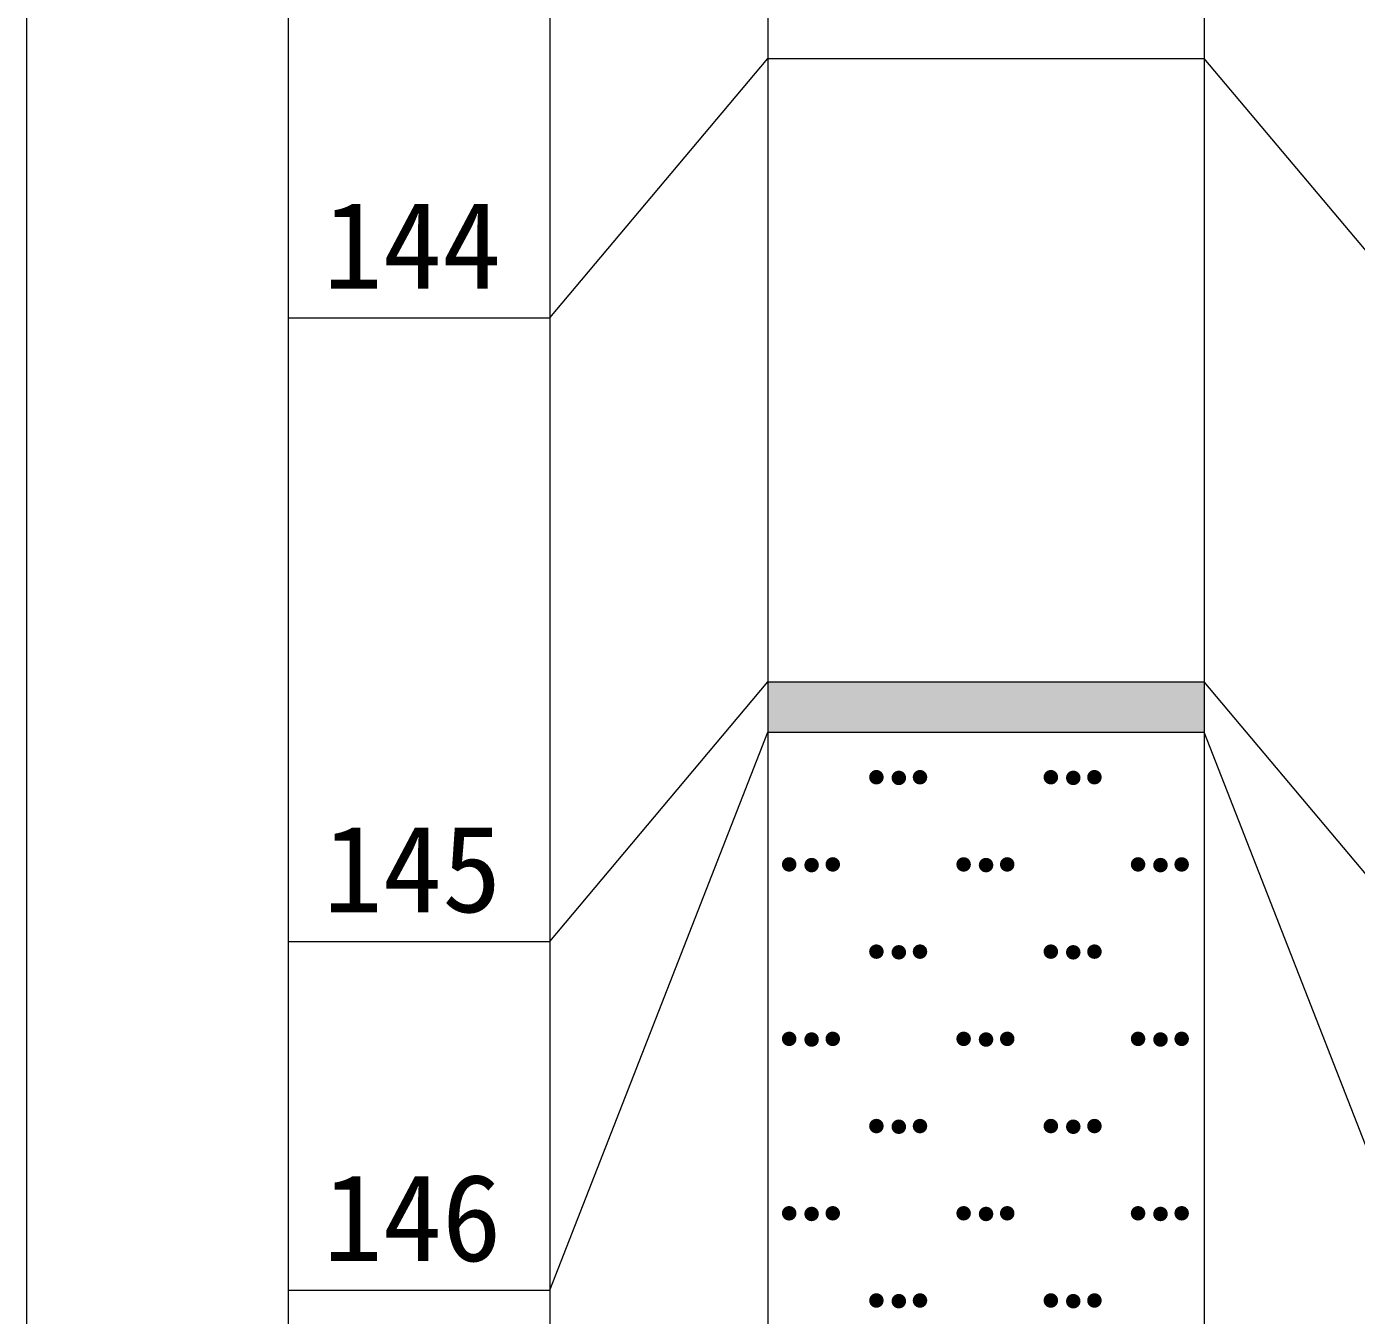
# Model space of a CAD drawing. Header units: inches. Extents: x -27 to 109, y -598 to 26.
# Drawn here: x 14.68 to 20.78, y -511.88 to -505.97 of the extents above; entities that cross this region are included whole.
import ezdxf

# ---------------------------------------------------------------- set-up
doc = ezdxf.new("R2010")
doc.units = ezdxf.units.IN
doc.header["$MEASUREMENT"] = 0
doc.layers.get('0').update_dxf_attribs({"lineweight": 0})
doc.styles.add('宋体', font='')
doc.styles.get('宋体').set_extended_font_data('宋体')

# ---------------------------------------------------------------- blocks, each defined once
blk = doc.blocks.new('lr_block_120')
at = {"true_color": 0x000000}
for points in [[(18.611, -509.4194), (18.6122, -509.4107), (18.611, -509.402), (18.6078, -509.394), (18.6025, -509.3871), (18.5955, -509.3817), (18.5875, -509.3785), (18.5789, -509.3773), (18.5702, -509.3785), (18.5622, -509.3817), (18.5553, -509.3871), (18.5499, -509.394), (18.5467, -509.402), (18.5455, -509.4107), (18.5467, -509.4194), (18.5499, -509.4273), (18.5553, -509.4343), (18.5622, -509.4396), (18.5702, -509.4428), (18.5789, -509.444), (18.5875, -509.4428), (18.5955, -509.4396), (18.6025, -509.4343), (18.6078, -509.4273)], [(18.7138, -509.4224), (18.715, -509.4137), (18.7138, -509.4051), (18.7106, -509.3971), (18.7053, -509.3901), (18.6983, -509.3848), (18.6903, -509.3816), (18.6817, -509.3804), (18.673, -509.3816), (18.665, -509.3848), (18.6581, -509.3901), (18.6527, -509.3971), (18.6495, -509.4051), (18.6483, -509.4137), (18.6495, -509.4224), (18.6527, -509.4304), (18.6581, -509.4373), (18.665, -509.4427), (18.673, -509.4459), (18.6817, -509.4471), (18.6903, -509.4459), (18.6983, -509.4427), (18.7053, -509.4373), (18.7106, -509.4304)], [(18.8109, -509.4194), (18.8121, -509.4107), (18.8109, -509.402), (18.8077, -509.394), (18.8023, -509.3871), (18.7954, -509.3817), (18.7874, -509.3785), (18.7787, -509.3773), (18.7701, -509.3785), (18.7621, -509.3817), (18.7551, -509.3871), (18.7498, -509.394), (18.7466, -509.402), (18.7454, -509.4107), (18.7466, -509.4194), (18.7498, -509.4273), (18.7551, -509.4343), (18.7621, -509.4396), (18.7701, -509.4428), (18.7787, -509.444), (18.7874, -509.4428), (18.7954, -509.4396), (18.8023, -509.4343), (18.8077, -509.4273)], [(19.411, -509.4194), (19.4122, -509.4107), (19.411, -509.402), (19.4078, -509.394), (19.4025, -509.3871), (19.3955, -509.3817), (19.3875, -509.3785), (19.3789, -509.3773), (19.3702, -509.3785), (19.3622, -509.3817), (19.3553, -509.3871), (19.3499, -509.394), (19.3467, -509.402), (19.3455, -509.4107), (19.3467, -509.4194), (19.3499, -509.4273), (19.3553, -509.4343), (19.3622, -509.4396), (19.3702, -509.4428), (19.3789, -509.444), (19.3875, -509.4428), (19.3955, -509.4396), (19.4025, -509.4343), (19.4078, -509.4273)], [(19.5138, -509.4224), (19.515, -509.4137), (19.5138, -509.4051), (19.5106, -509.3971), (19.5053, -509.3901), (19.4983, -509.3848), (19.4903, -509.3816), (19.4817, -509.3804), (19.473, -509.3816), (19.465, -509.3848), (19.4581, -509.3901), (19.4527, -509.3971), (19.4495, -509.4051), (19.4483, -509.4137), (19.4495, -509.4224), (19.4527, -509.4304), (19.4581, -509.4373), (19.465, -509.4427), (19.473, -509.4459), (19.4817, -509.4471), (19.4903, -509.4459), (19.4983, -509.4427), (19.5053, -509.4373), (19.5106, -509.4304)], [(19.6109, -509.4194), (19.6121, -509.4107), (19.6109, -509.402), (19.6077, -509.394), (19.6023, -509.3871), (19.5954, -509.3817), (19.5874, -509.3785), (19.5787, -509.3773), (19.5701, -509.3785), (19.5621, -509.3817), (19.5551, -509.3871), (19.5498, -509.394), (19.5466, -509.402), (19.5454, -509.4107), (19.5466, -509.4194), (19.5498, -509.4273), (19.5551, -509.4343), (19.5621, -509.4396), (19.5701, -509.4428), (19.5787, -509.444), (19.5874, -509.4428), (19.5954, -509.4396), (19.6023, -509.4343), (19.6077, -509.4273)], [(18.211, -509.8193), (18.2122, -509.8107), (18.211, -509.802), (18.2078, -509.794), (18.2025, -509.7871), (18.1955, -509.7817), (18.1875, -509.7785), (18.1789, -509.7773), (18.1702, -509.7785), (18.1622, -509.7817), (18.1553, -509.7871), (18.1499, -509.794), (18.1467, -509.802), (18.1455, -509.8107), (18.1467, -509.8193), (18.1499, -509.8273), (18.1553, -509.8343), (18.1622, -509.8396), (18.1702, -509.8428), (18.1789, -509.844), (18.1875, -509.8428), (18.1955, -509.8396), (18.2025, -509.8343), (18.2078, -509.8273)], [(18.3138, -509.8224), (18.315, -509.8137), (18.3138, -509.8051), (18.3106, -509.7971), (18.3053, -509.7901), (18.2983, -509.7848), (18.2903, -509.7816), (18.2817, -509.7804), (18.273, -509.7816), (18.265, -509.7848), (18.2581, -509.7901), (18.2527, -509.7971), (18.2495, -509.8051), (18.2483, -509.8137), (18.2495, -509.8224), (18.2527, -509.8304), (18.2581, -509.8373), (18.265, -509.8427), (18.273, -509.8459), (18.2817, -509.8471), (18.2903, -509.8459), (18.2983, -509.8427), (18.3053, -509.8373), (18.3106, -509.8304)], [(18.4109, -509.8193), (18.4121, -509.8107), (18.4109, -509.802), (18.4077, -509.794), (18.4023, -509.7871), (18.3954, -509.7817), (18.3874, -509.7785), (18.3787, -509.7773), (18.3701, -509.7785), (18.3621, -509.7817), (18.3551, -509.7871), (18.3498, -509.794), (18.3466, -509.802), (18.3454, -509.8107), (18.3466, -509.8193), (18.3498, -509.8273), (18.3551, -509.8343), (18.3621, -509.8396), (18.3701, -509.8428), (18.3787, -509.844), (18.3874, -509.8428), (18.3954, -509.8396), (18.4023, -509.8343), (18.4077, -509.8273)], [(19.011, -509.8193), (19.0122, -509.8107), (19.011, -509.802), (19.0078, -509.794), (19.0025, -509.7871), (18.9955, -509.7817), (18.9875, -509.7785), (18.9789, -509.7773), (18.9702, -509.7785), (18.9622, -509.7817), (18.9553, -509.7871), (18.9499, -509.794), (18.9467, -509.802), (18.9455, -509.8107), (18.9467, -509.8193), (18.9499, -509.8273), (18.9553, -509.8343), (18.9622, -509.8396), (18.9702, -509.8428), (18.9789, -509.844), (18.9875, -509.8428), (18.9955, -509.8396), (19.0025, -509.8343), (19.0078, -509.8273)], [(19.1138, -509.8224), (19.115, -509.8137), (19.1138, -509.8051), (19.1106, -509.7971), (19.1053, -509.7901), (19.0983, -509.7848), (19.0903, -509.7816), (19.0817, -509.7804), (19.073, -509.7816), (19.065, -509.7848), (19.0581, -509.7901), (19.0527, -509.7971), (19.0495, -509.8051), (19.0483, -509.8137), (19.0495, -509.8224), (19.0527, -509.8304), (19.0581, -509.8373), (19.065, -509.8427), (19.073, -509.8459), (19.0817, -509.8471), (19.0903, -509.8459), (19.0983, -509.8427), (19.1053, -509.8373), (19.1106, -509.8304)], [(19.2109, -509.8193), (19.2121, -509.8107), (19.2109, -509.802), (19.2077, -509.794), (19.2023, -509.7871), (19.1954, -509.7817), (19.1874, -509.7785), (19.1787, -509.7773), (19.1701, -509.7785), (19.1621, -509.7817), (19.1551, -509.7871), (19.1498, -509.794), (19.1466, -509.802), (19.1454, -509.8107), (19.1466, -509.8193), (19.1498, -509.8273), (19.1551, -509.8343), (19.1621, -509.8396), (19.1701, -509.8428), (19.1787, -509.844), (19.1874, -509.8428), (19.1954, -509.8396), (19.2023, -509.8343), (19.2077, -509.8273)], [(19.811, -509.8193), (19.8122, -509.8107), (19.811, -509.802), (19.8078, -509.794), (19.8025, -509.7871), (19.7955, -509.7817), (19.7875, -509.7785), (19.7789, -509.7773), (19.7702, -509.7785), (19.7622, -509.7817), (19.7553, -509.7871), (19.7499, -509.794), (19.7467, -509.802), (19.7455, -509.8107), (19.7467, -509.8193), (19.7499, -509.8273), (19.7553, -509.8343), (19.7622, -509.8396), (19.7702, -509.8428), (19.7789, -509.844), (19.7875, -509.8428), (19.7955, -509.8396), (19.8025, -509.8343), (19.8078, -509.8273)], [(19.9138, -509.8224), (19.915, -509.8137), (19.9138, -509.8051), (19.9106, -509.7971), (19.9053, -509.7901), (19.8983, -509.7848), (19.8903, -509.7816), (19.8817, -509.7804), (19.873, -509.7816), (19.865, -509.7848), (19.8581, -509.7901), (19.8527, -509.7971), (19.8495, -509.8051), (19.8483, -509.8137), (19.8495, -509.8224), (19.8527, -509.8304), (19.8581, -509.8373), (19.865, -509.8427), (19.873, -509.8459), (19.8817, -509.8471), (19.8903, -509.8459), (19.8983, -509.8427), (19.9053, -509.8373), (19.9106, -509.8304)], [(20.0109, -509.8193), (20.0121, -509.8107), (20.0109, -509.802), (20.0077, -509.794), (20.0023, -509.7871), (19.9954, -509.7817), (19.9874, -509.7785), (19.9787, -509.7773), (19.9701, -509.7785), (19.9621, -509.7817), (19.9551, -509.7871), (19.9498, -509.794), (19.9466, -509.802), (19.9454, -509.8107), (19.9466, -509.8193), (19.9498, -509.8273), (19.9551, -509.8343), (19.9621, -509.8396), (19.9701, -509.8428), (19.9787, -509.844), (19.9874, -509.8428), (19.9954, -509.8396), (20.0023, -509.8343), (20.0077, -509.8273)], [(18.611, -510.2194), (18.6122, -510.2107), (18.611, -510.202), (18.6078, -510.194), (18.6025, -510.1871), (18.5955, -510.1817), (18.5875, -510.1785), (18.5789, -510.1773), (18.5702, -510.1785), (18.5622, -510.1817), (18.5553, -510.1871), (18.5499, -510.194), (18.5467, -510.202), (18.5455, -510.2107), (18.5467, -510.2194), (18.5499, -510.2273), (18.5553, -510.2343), (18.5622, -510.2396), (18.5702, -510.2428), (18.5789, -510.244), (18.5875, -510.2428), (18.5955, -510.2396), (18.6025, -510.2343), (18.6078, -510.2273)], [(18.7138, -510.2224), (18.715, -510.2137), (18.7138, -510.2051), (18.7106, -510.1971), (18.7053, -510.1902), (18.6983, -510.1848), (18.6903, -510.1816), (18.6817, -510.1804), (18.673, -510.1816), (18.665, -510.1848), (18.6581, -510.1902), (18.6527, -510.1971), (18.6495, -510.2051), (18.6483, -510.2137), (18.6495, -510.2224), (18.6527, -510.2304), (18.6581, -510.2373), (18.665, -510.2427), (18.673, -510.2459), (18.6817, -510.2471), (18.6903, -510.2459), (18.6983, -510.2427), (18.7053, -510.2373), (18.7106, -510.2304)], [(18.8109, -510.2194), (18.8121, -510.2107), (18.8109, -510.202), (18.8077, -510.194), (18.8023, -510.1871), (18.7954, -510.1817), (18.7874, -510.1785), (18.7787, -510.1773), (18.7701, -510.1785), (18.7621, -510.1817), (18.7551, -510.1871), (18.7498, -510.194), (18.7466, -510.202), (18.7454, -510.2107), (18.7466, -510.2194), (18.7498, -510.2273), (18.7551, -510.2343), (18.7621, -510.2396), (18.7701, -510.2428), (18.7787, -510.244), (18.7874, -510.2428), (18.7954, -510.2396), (18.8023, -510.2343), (18.8077, -510.2273)], [(19.411, -510.2194), (19.4122, -510.2107), (19.411, -510.202), (19.4078, -510.194), (19.4025, -510.1871), (19.3955, -510.1817), (19.3875, -510.1785), (19.3789, -510.1773), (19.3702, -510.1785), (19.3622, -510.1817), (19.3553, -510.1871), (19.3499, -510.194), (19.3467, -510.202), (19.3455, -510.2107), (19.3467, -510.2194), (19.3499, -510.2273), (19.3553, -510.2343), (19.3622, -510.2396), (19.3702, -510.2428), (19.3789, -510.244), (19.3875, -510.2428), (19.3955, -510.2396), (19.4025, -510.2343), (19.4078, -510.2273)], [(19.5138, -510.2224), (19.515, -510.2137), (19.5138, -510.2051), (19.5106, -510.1971), (19.5053, -510.1902), (19.4983, -510.1848), (19.4903, -510.1816), (19.4817, -510.1804), (19.473, -510.1816), (19.465, -510.1848), (19.4581, -510.1902), (19.4527, -510.1971), (19.4495, -510.2051), (19.4483, -510.2137), (19.4495, -510.2224), (19.4527, -510.2304), (19.4581, -510.2373), (19.465, -510.2427), (19.473, -510.2459), (19.4817, -510.2471), (19.4903, -510.2459), (19.4983, -510.2427), (19.5053, -510.2373), (19.5106, -510.2304)], [(19.6109, -510.2194), (19.6121, -510.2107), (19.6109, -510.202), (19.6077, -510.194), (19.6023, -510.1871), (19.5954, -510.1817), (19.5874, -510.1785), (19.5787, -510.1773), (19.5701, -510.1785), (19.5621, -510.1817), (19.5551, -510.1871), (19.5498, -510.194), (19.5466, -510.202), (19.5454, -510.2107), (19.5466, -510.2194), (19.5498, -510.2273), (19.5551, -510.2343), (19.5621, -510.2396), (19.5701, -510.2428), (19.5787, -510.244), (19.5874, -510.2428), (19.5954, -510.2396), (19.6023, -510.2343), (19.6077, -510.2273)], [(18.211, -510.6193), (18.2122, -510.6107), (18.211, -510.602), (18.2078, -510.594), (18.2025, -510.5871), (18.1955, -510.5817), (18.1875, -510.5786), (18.1789, -510.5773), (18.1702, -510.5786), (18.1622, -510.5817), (18.1553, -510.5871), (18.1499, -510.594), (18.1467, -510.602), (18.1455, -510.6107), (18.1467, -510.6193), (18.1499, -510.6273), (18.1553, -510.6343), (18.1622, -510.6396), (18.1702, -510.6428), (18.1789, -510.644), (18.1875, -510.6428), (18.1955, -510.6396), (18.2025, -510.6343), (18.2078, -510.6273)], [(18.3138, -510.6224), (18.315, -510.6137), (18.3138, -510.6051), (18.3106, -510.5971), (18.3053, -510.5901), (18.2983, -510.5848), (18.2903, -510.5816), (18.2817, -510.5804), (18.273, -510.5816), (18.265, -510.5848), (18.2581, -510.5901), (18.2527, -510.5971), (18.2495, -510.6051), (18.2483, -510.6137), (18.2495, -510.6224), (18.2527, -510.6304), (18.2581, -510.6373), (18.265, -510.6427), (18.273, -510.6459), (18.2817, -510.6471), (18.2903, -510.6459), (18.2983, -510.6427), (18.3053, -510.6373), (18.3106, -510.6304)], [(18.4109, -510.6193), (18.4121, -510.6107), (18.4109, -510.602), (18.4077, -510.594), (18.4023, -510.5871), (18.3954, -510.5817), (18.3874, -510.5786), (18.3787, -510.5773), (18.3701, -510.5786), (18.3621, -510.5817), (18.3551, -510.5871), (18.3498, -510.594), (18.3466, -510.602), (18.3454, -510.6107), (18.3466, -510.6193), (18.3498, -510.6273), (18.3551, -510.6343), (18.3621, -510.6396), (18.3701, -510.6428), (18.3787, -510.644), (18.3874, -510.6428), (18.3954, -510.6396), (18.4023, -510.6343), (18.4077, -510.6273)], [(19.011, -510.6193), (19.0122, -510.6107), (19.011, -510.602), (19.0078, -510.594), (19.0025, -510.5871), (18.9955, -510.5817), (18.9875, -510.5786), (18.9789, -510.5773), (18.9702, -510.5786), (18.9622, -510.5817), (18.9553, -510.5871), (18.9499, -510.594), (18.9467, -510.602), (18.9455, -510.6107), (18.9467, -510.6193), (18.9499, -510.6273), (18.9553, -510.6343), (18.9622, -510.6396), (18.9702, -510.6428), (18.9789, -510.644), (18.9875, -510.6428), (18.9955, -510.6396), (19.0025, -510.6343), (19.0078, -510.6273)], [(19.1138, -510.6224), (19.115, -510.6137), (19.1138, -510.6051), (19.1106, -510.5971), (19.1053, -510.5901), (19.0983, -510.5848), (19.0903, -510.5816), (19.0817, -510.5804), (19.073, -510.5816), (19.065, -510.5848), (19.0581, -510.5901), (19.0527, -510.5971), (19.0495, -510.6051), (19.0483, -510.6137), (19.0495, -510.6224), (19.0527, -510.6304), (19.0581, -510.6373), (19.065, -510.6427), (19.073, -510.6459), (19.0817, -510.6471), (19.0903, -510.6459), (19.0983, -510.6427), (19.1053, -510.6373), (19.1106, -510.6304)], [(19.2109, -510.6193), (19.2121, -510.6107), (19.2109, -510.602), (19.2077, -510.594), (19.2023, -510.5871), (19.1954, -510.5817), (19.1874, -510.5786), (19.1787, -510.5773), (19.1701, -510.5786), (19.1621, -510.5817), (19.1551, -510.5871), (19.1498, -510.594), (19.1466, -510.602), (19.1454, -510.6107), (19.1466, -510.6193), (19.1498, -510.6273), (19.1551, -510.6343), (19.1621, -510.6396), (19.1701, -510.6428), (19.1787, -510.644), (19.1874, -510.6428), (19.1954, -510.6396), (19.2023, -510.6343), (19.2077, -510.6273)], [(19.811, -510.6193), (19.8122, -510.6107), (19.811, -510.602), (19.8078, -510.594), (19.8025, -510.5871), (19.7955, -510.5817), (19.7875, -510.5786), (19.7789, -510.5773), (19.7702, -510.5786), (19.7622, -510.5817), (19.7553, -510.5871), (19.7499, -510.594), (19.7467, -510.602), (19.7455, -510.6107), (19.7467, -510.6193), (19.7499, -510.6273), (19.7553, -510.6343), (19.7622, -510.6396), (19.7702, -510.6428), (19.7789, -510.644), (19.7875, -510.6428), (19.7955, -510.6396), (19.8025, -510.6343), (19.8078, -510.6273)], [(19.9138, -510.6224), (19.915, -510.6137), (19.9138, -510.6051), (19.9106, -510.5971), (19.9053, -510.5901), (19.8983, -510.5848), (19.8903, -510.5816), (19.8817, -510.5804), (19.873, -510.5816), (19.865, -510.5848), (19.8581, -510.5901), (19.8527, -510.5971), (19.8495, -510.6051), (19.8483, -510.6137), (19.8495, -510.6224), (19.8527, -510.6304), (19.8581, -510.6373), (19.865, -510.6427), (19.873, -510.6459), (19.8817, -510.6471), (19.8903, -510.6459), (19.8983, -510.6427), (19.9053, -510.6373), (19.9106, -510.6304)], [(20.0109, -510.6193), (20.0121, -510.6107), (20.0109, -510.602), (20.0077, -510.594), (20.0023, -510.5871), (19.9954, -510.5817), (19.9874, -510.5786), (19.9787, -510.5773), (19.9701, -510.5786), (19.9621, -510.5817), (19.9551, -510.5871), (19.9498, -510.594), (19.9466, -510.602), (19.9454, -510.6107), (19.9466, -510.6193), (19.9498, -510.6273), (19.9551, -510.6343), (19.9621, -510.6396), (19.9701, -510.6428), (19.9787, -510.644), (19.9874, -510.6428), (19.9954, -510.6396), (20.0023, -510.6343), (20.0077, -510.6273)], [(18.611, -511.0193), (18.6122, -511.0107), (18.611, -511.002), (18.6078, -510.994), (18.6025, -510.9871), (18.5955, -510.9817), (18.5875, -510.9785), (18.5789, -510.9773), (18.5702, -510.9785), (18.5622, -510.9817), (18.5553, -510.9871), (18.5499, -510.994), (18.5467, -511.002), (18.5455, -511.0107), (18.5467, -511.0193), (18.5499, -511.0274), (18.5553, -511.0343), (18.5622, -511.0396), (18.5702, -511.0428), (18.5789, -511.044), (18.5875, -511.0428), (18.5955, -511.0396), (18.6025, -511.0343), (18.6078, -511.0274)], [(18.7138, -511.0224), (18.715, -511.0138), (18.7138, -511.0051), (18.7106, -510.9971), (18.7053, -510.9902), (18.6983, -510.9848), (18.6903, -510.9816), (18.6817, -510.9804), (18.673, -510.9816), (18.665, -510.9848), (18.6581, -510.9902), (18.6527, -510.9971), (18.6495, -511.0051), (18.6483, -511.0138), (18.6495, -511.0224), (18.6527, -511.0304), (18.6581, -511.0373), (18.665, -511.0427), (18.673, -511.0459), (18.6817, -511.0471), (18.6903, -511.0459), (18.6983, -511.0427), (18.7053, -511.0373), (18.7106, -511.0304)], [(18.8109, -511.0193), (18.8121, -511.0107), (18.8109, -511.002), (18.8077, -510.994), (18.8023, -510.9871), (18.7954, -510.9817), (18.7874, -510.9785), (18.7787, -510.9773), (18.7701, -510.9785), (18.7621, -510.9817), (18.7551, -510.9871), (18.7498, -510.994), (18.7466, -511.002), (18.7454, -511.0107), (18.7466, -511.0193), (18.7498, -511.0274), (18.7551, -511.0343), (18.7621, -511.0396), (18.7701, -511.0428), (18.7787, -511.044), (18.7874, -511.0428), (18.7954, -511.0396), (18.8023, -511.0343), (18.8077, -511.0274)], [(19.411, -511.0193), (19.4122, -511.0107), (19.411, -511.002), (19.4078, -510.994), (19.4025, -510.9871), (19.3955, -510.9817), (19.3875, -510.9785), (19.3789, -510.9773), (19.3702, -510.9785), (19.3622, -510.9817), (19.3553, -510.9871), (19.3499, -510.994), (19.3467, -511.002), (19.3455, -511.0107), (19.3467, -511.0193), (19.3499, -511.0274), (19.3553, -511.0343), (19.3622, -511.0396), (19.3702, -511.0428), (19.3789, -511.044), (19.3875, -511.0428), (19.3955, -511.0396), (19.4025, -511.0343), (19.4078, -511.0274)], [(19.5138, -511.0224), (19.515, -511.0138), (19.5138, -511.0051), (19.5106, -510.9971), (19.5053, -510.9902), (19.4983, -510.9848), (19.4903, -510.9816), (19.4817, -510.9804), (19.473, -510.9816), (19.465, -510.9848), (19.4581, -510.9902), (19.4527, -510.9971), (19.4495, -511.0051), (19.4483, -511.0138), (19.4495, -511.0224), (19.4527, -511.0304), (19.4581, -511.0373), (19.465, -511.0427), (19.473, -511.0459), (19.4817, -511.0471), (19.4903, -511.0459), (19.4983, -511.0427), (19.5053, -511.0373), (19.5106, -511.0304)], [(19.6109, -511.0193), (19.6121, -511.0107), (19.6109, -511.002), (19.6077, -510.994), (19.6023, -510.9871), (19.5954, -510.9817), (19.5874, -510.9785), (19.5787, -510.9773), (19.5701, -510.9785), (19.5621, -510.9817), (19.5551, -510.9871), (19.5498, -510.994), (19.5466, -511.002), (19.5454, -511.0107), (19.5466, -511.0193), (19.5498, -511.0274), (19.5551, -511.0343), (19.5621, -511.0396), (19.5701, -511.0428), (19.5787, -511.044), (19.5874, -511.0428), (19.5954, -511.0396), (19.6023, -511.0343), (19.6077, -511.0274)], [(18.211, -511.4194), (18.2122, -511.4107), (18.211, -511.402), (18.2078, -511.394), (18.2025, -511.3871), (18.1955, -511.3818), (18.1875, -511.3786), (18.1789, -511.3773), (18.1702, -511.3786), (18.1622, -511.3818), (18.1553, -511.3871), (18.1499, -511.394), (18.1467, -511.402), (18.1455, -511.4107), (18.1467, -511.4194), (18.1499, -511.4273), (18.1553, -511.4343), (18.1622, -511.4396), (18.1702, -511.4428), (18.1789, -511.444), (18.1875, -511.4428), (18.1955, -511.4396), (18.2025, -511.4343), (18.2078, -511.4273)], [(18.3138, -511.4224), (18.315, -511.4137), (18.3138, -511.4051), (18.3106, -511.3971), (18.3053, -511.3901), (18.2983, -511.3848), (18.2903, -511.3816), (18.2817, -511.3804), (18.273, -511.3816), (18.265, -511.3848), (18.2581, -511.3901), (18.2527, -511.3971), (18.2495, -511.4051), (18.2483, -511.4137), (18.2495, -511.4224), (18.2527, -511.4304), (18.2581, -511.4373), (18.265, -511.4427), (18.273, -511.4459), (18.2817, -511.4471), (18.2903, -511.4459), (18.2983, -511.4427), (18.3053, -511.4373), (18.3106, -511.4304)], [(18.4109, -511.4194), (18.4121, -511.4107), (18.4109, -511.402), (18.4077, -511.394), (18.4023, -511.3871), (18.3954, -511.3818), (18.3874, -511.3786), (18.3787, -511.3773), (18.3701, -511.3786), (18.3621, -511.3818), (18.3551, -511.3871), (18.3498, -511.394), (18.3466, -511.402), (18.3454, -511.4107), (18.3466, -511.4194), (18.3498, -511.4273), (18.3551, -511.4343), (18.3621, -511.4396), (18.3701, -511.4428), (18.3787, -511.444), (18.3874, -511.4428), (18.3954, -511.4396), (18.4023, -511.4343), (18.4077, -511.4273)], [(19.011, -511.4194), (19.0122, -511.4107), (19.011, -511.402), (19.0078, -511.394), (19.0025, -511.3871), (18.9955, -511.3818), (18.9875, -511.3786), (18.9789, -511.3773), (18.9702, -511.3786), (18.9622, -511.3818), (18.9553, -511.3871), (18.9499, -511.394), (18.9467, -511.402), (18.9455, -511.4107), (18.9467, -511.4194), (18.9499, -511.4273), (18.9553, -511.4343), (18.9622, -511.4396), (18.9702, -511.4428), (18.9789, -511.444), (18.9875, -511.4428), (18.9955, -511.4396), (19.0025, -511.4343), (19.0078, -511.4273)], [(19.1138, -511.4224), (19.115, -511.4137), (19.1138, -511.4051), (19.1106, -511.3971), (19.1053, -511.3901), (19.0983, -511.3848), (19.0903, -511.3816), (19.0817, -511.3804), (19.073, -511.3816), (19.065, -511.3848), (19.0581, -511.3901), (19.0527, -511.3971), (19.0495, -511.4051), (19.0483, -511.4137), (19.0495, -511.4224), (19.0527, -511.4304), (19.0581, -511.4373), (19.065, -511.4427), (19.073, -511.4459), (19.0817, -511.4471), (19.0903, -511.4459), (19.0983, -511.4427), (19.1053, -511.4373), (19.1106, -511.4304)], [(19.2109, -511.4194), (19.2121, -511.4107), (19.2109, -511.402), (19.2077, -511.394), (19.2023, -511.3871), (19.1954, -511.3818), (19.1874, -511.3786), (19.1787, -511.3773), (19.1701, -511.3786), (19.1621, -511.3818), (19.1551, -511.3871), (19.1498, -511.394), (19.1466, -511.402), (19.1454, -511.4107), (19.1466, -511.4194), (19.1498, -511.4273), (19.1551, -511.4343), (19.1621, -511.4396), (19.1701, -511.4428), (19.1787, -511.444), (19.1874, -511.4428), (19.1954, -511.4396), (19.2023, -511.4343), (19.2077, -511.4273)], [(19.811, -511.4194), (19.8122, -511.4107), (19.811, -511.402), (19.8078, -511.394), (19.8025, -511.3871), (19.7955, -511.3818), (19.7875, -511.3786), (19.7789, -511.3773), (19.7702, -511.3786), (19.7622, -511.3818), (19.7553, -511.3871), (19.7499, -511.394), (19.7467, -511.402), (19.7455, -511.4107), (19.7467, -511.4194), (19.7499, -511.4273), (19.7553, -511.4343), (19.7622, -511.4396), (19.7702, -511.4428), (19.7789, -511.444), (19.7875, -511.4428), (19.7955, -511.4396), (19.8025, -511.4343), (19.8078, -511.4273)], [(19.9138, -511.4224), (19.915, -511.4137), (19.9138, -511.4051), (19.9106, -511.3971), (19.9053, -511.3901), (19.8983, -511.3848), (19.8903, -511.3816), (19.8817, -511.3804), (19.873, -511.3816), (19.865, -511.3848), (19.8581, -511.3901), (19.8527, -511.3971), (19.8495, -511.4051), (19.8483, -511.4137), (19.8495, -511.4224), (19.8527, -511.4304), (19.8581, -511.4373), (19.865, -511.4427), (19.873, -511.4459), (19.8817, -511.4471), (19.8903, -511.4459), (19.8983, -511.4427), (19.9053, -511.4373), (19.9106, -511.4304)], [(20.0109, -511.4194), (20.0121, -511.4107), (20.0109, -511.402), (20.0077, -511.394), (20.0023, -511.3871), (19.9954, -511.3818), (19.9874, -511.3786), (19.9787, -511.3773), (19.9701, -511.3786), (19.9621, -511.3818), (19.9551, -511.3871), (19.9498, -511.394), (19.9466, -511.402), (19.9454, -511.4107), (19.9466, -511.4194), (19.9498, -511.4273), (19.9551, -511.4343), (19.9621, -511.4396), (19.9701, -511.4428), (19.9787, -511.444), (19.9874, -511.4428), (19.9954, -511.4396), (20.0023, -511.4343), (20.0077, -511.4273)], [(18.611, -511.8193), (18.6122, -511.8107), (18.611, -511.802), (18.6078, -511.794), (18.6025, -511.7871), (18.5955, -511.7817), (18.5875, -511.7785), (18.5789, -511.7774), (18.5702, -511.7785), (18.5622, -511.7817), (18.5553, -511.7871), (18.5499, -511.794), (18.5467, -511.802), (18.5455, -511.8107), (18.5467, -511.8193), (18.5499, -511.8274), (18.5553, -511.8343), (18.5622, -511.8396), (18.5702, -511.8428), (18.5789, -511.844), (18.5875, -511.8428), (18.5955, -511.8396), (18.6025, -511.8343), (18.6078, -511.8274)], [(18.8109, -511.8193), (18.8121, -511.8107), (18.8109, -511.802), (18.8077, -511.794), (18.8023, -511.7871), (18.7954, -511.7817), (18.7874, -511.7785), (18.7787, -511.7774), (18.7701, -511.7785), (18.7621, -511.7817), (18.7551, -511.7871), (18.7498, -511.794), (18.7466, -511.802), (18.7454, -511.8107), (18.7466, -511.8193), (18.7498, -511.8274), (18.7551, -511.8343), (18.7621, -511.8396), (18.7701, -511.8428), (18.7787, -511.844), (18.7874, -511.8428), (18.7954, -511.8396), (18.8023, -511.8343), (18.8077, -511.8274)], [(19.411, -511.8193), (19.4122, -511.8107), (19.411, -511.802), (19.4078, -511.794), (19.4025, -511.7871), (19.3955, -511.7817), (19.3875, -511.7785), (19.3789, -511.7774), (19.3702, -511.7785), (19.3622, -511.7817), (19.3553, -511.7871), (19.3499, -511.794), (19.3467, -511.802), (19.3455, -511.8107), (19.3467, -511.8193), (19.3499, -511.8274), (19.3553, -511.8343), (19.3622, -511.8396), (19.3702, -511.8428), (19.3789, -511.844), (19.3875, -511.8428), (19.3955, -511.8396), (19.4025, -511.8343), (19.4078, -511.8274)], [(19.6109, -511.8193), (19.6121, -511.8107), (19.6109, -511.802), (19.6077, -511.794), (19.6023, -511.7871), (19.5954, -511.7817), (19.5874, -511.7785), (19.5787, -511.7774), (19.5701, -511.7785), (19.5621, -511.7817), (19.5551, -511.7871), (19.5498, -511.794), (19.5466, -511.802), (19.5454, -511.8107), (19.5466, -511.8193), (19.5498, -511.8274), (19.5551, -511.8343), (19.5621, -511.8396), (19.5701, -511.8428), (19.5787, -511.844), (19.5874, -511.8428), (19.5954, -511.8396), (19.6023, -511.8343), (19.6077, -511.8274)], [(18.7138, -511.8224), (18.715, -511.8138), (18.7138, -511.8051), (18.7106, -511.7971), (18.7053, -511.7901), (18.6983, -511.7848), (18.6903, -511.7816), (18.6817, -511.7804), (18.673, -511.7816), (18.665, -511.7848), (18.6581, -511.7901), (18.6527, -511.7971), (18.6495, -511.8051), (18.6483, -511.8138), (18.6495, -511.8224), (18.6527, -511.8304), (18.6581, -511.8374), (18.665, -511.8427), (18.673, -511.8459), (18.6817, -511.8471), (18.6903, -511.8459), (18.6983, -511.8427), (18.7053, -511.8374), (18.7106, -511.8304)], [(19.5138, -511.8224), (19.515, -511.8138), (19.5138, -511.8051), (19.5106, -511.7971), (19.5053, -511.7901), (19.4983, -511.7848), (19.4903, -511.7816), (19.4817, -511.7804), (19.473, -511.7816), (19.465, -511.7848), (19.4581, -511.7901), (19.4527, -511.7971), (19.4495, -511.8051), (19.4483, -511.8138), (19.4495, -511.8224), (19.4527, -511.8304), (19.4581, -511.8374), (19.465, -511.8427), (19.473, -511.8459), (19.4817, -511.8471), (19.4903, -511.8459), (19.4983, -511.8427), (19.5053, -511.8374), (19.5106, -511.8304)]]:
    blk.add_hatch(color=18, dxfattribs=at).paths.add_polyline_path(points, flags=17)

msp = doc.modelspace()

# ---------------------------------------------------------------- hatches: boundary and pattern name
at = {"true_color": 0x000000}
h = msp.add_hatch(dxfattribs=at)
h.set_pattern_fill('', color=18, style=0, pattern_type=0)
h.set_pattern_definition([])
h.paths.add_polyline_path([(18.0817, -508.9737), (20.0817, -508.9737), (20.0817, -506.1137), (18.0817, -506.1137)], flags=17)
msp.add_hatch(color=18, dxfattribs=at).paths.add_polyline_path([(18.0817, -509.2038), (20.0817, -509.2038), (20.0817, -508.9737), (18.0817, -508.9737)], flags=17)
h = msp.add_hatch()
h.set_pattern_fill('', color=256, style=0, pattern_type=0)
h.set_pattern_definition([])
h.paths.add_polyline_path([(18.0817, -509.2038), (20.0817, -509.2038), (20.0817, -508.9737), (18.0817, -508.9737)], flags=17)

# ---------------------------------------------------------------- linework, layer by layer
at = {"linetype": 'Continuous', "lineweight": 15}
for p, q in [((14.6817, 0.8962), (14.6817, -567.1838)), ((15.8817, 0.8962), (15.8817, -567.1838)), ((17.0817, 0.8962), (17.0817, -567.1838)), ((18.0817, -501.8838), (18.0817, -506.1137)), ((20.0817, -501.8838), (20.0817, -506.1137)), ((17.0817, -507.3034), (18.0817, -506.1137)), ((18.0817, -506.1137), (20.0817, -506.1137)), ((18.0817, -506.1137), (18.0817, -508.9737)), ((21.0817, -507.3034), (20.0817, -506.1137)), ((20.0817, -506.1137), (20.0817, -508.9737)), ((15.8817, -507.3034), (17.0817, -507.3034)), ((17.0817, -510.1634), (18.0817, -508.9737)), ((18.0817, -508.9737), (20.0817, -508.9737)), ((18.0817, -508.9737), (18.0817, -509.2038)), ((21.0817, -510.1634), (20.0817, -508.9737)), ((20.0817, -508.9737), (20.0817, -509.2038)), ((17.0817, -511.7634), (18.0817, -509.2038)), ((18.0817, -509.2038), (20.0817, -509.2038)), ((18.0817, -509.2038), (18.0817, -517.6237)), ((21.0817, -511.7634), (20.0817, -509.2038)), ((20.0817, -509.2038), (20.0817, -517.6237)), ((15.8817, -510.1634), (17.0817, -510.1634)), ((15.8817, -511.7634), (17.0817, -511.7634))]:
    msp.add_line(p, q, dxfattribs=at)

# ---------------------------------------------------------------- block references
at = {"color": 7}
msp.add_blockref('lr_block_120', (0, 0), dxfattribs=at)

# ---------------------------------------------------------------- texts
at = {"style": '宋体'}
for s, p in [('144', (16.0429, -507.17)), ('145', (16.0429, -510.03)), ('146', (16.0429, -511.63))]:
    msp.add_text(s, height=0.4, dxfattribs=at).set_placement(p)

doc.saveas('drawing.dxf')
